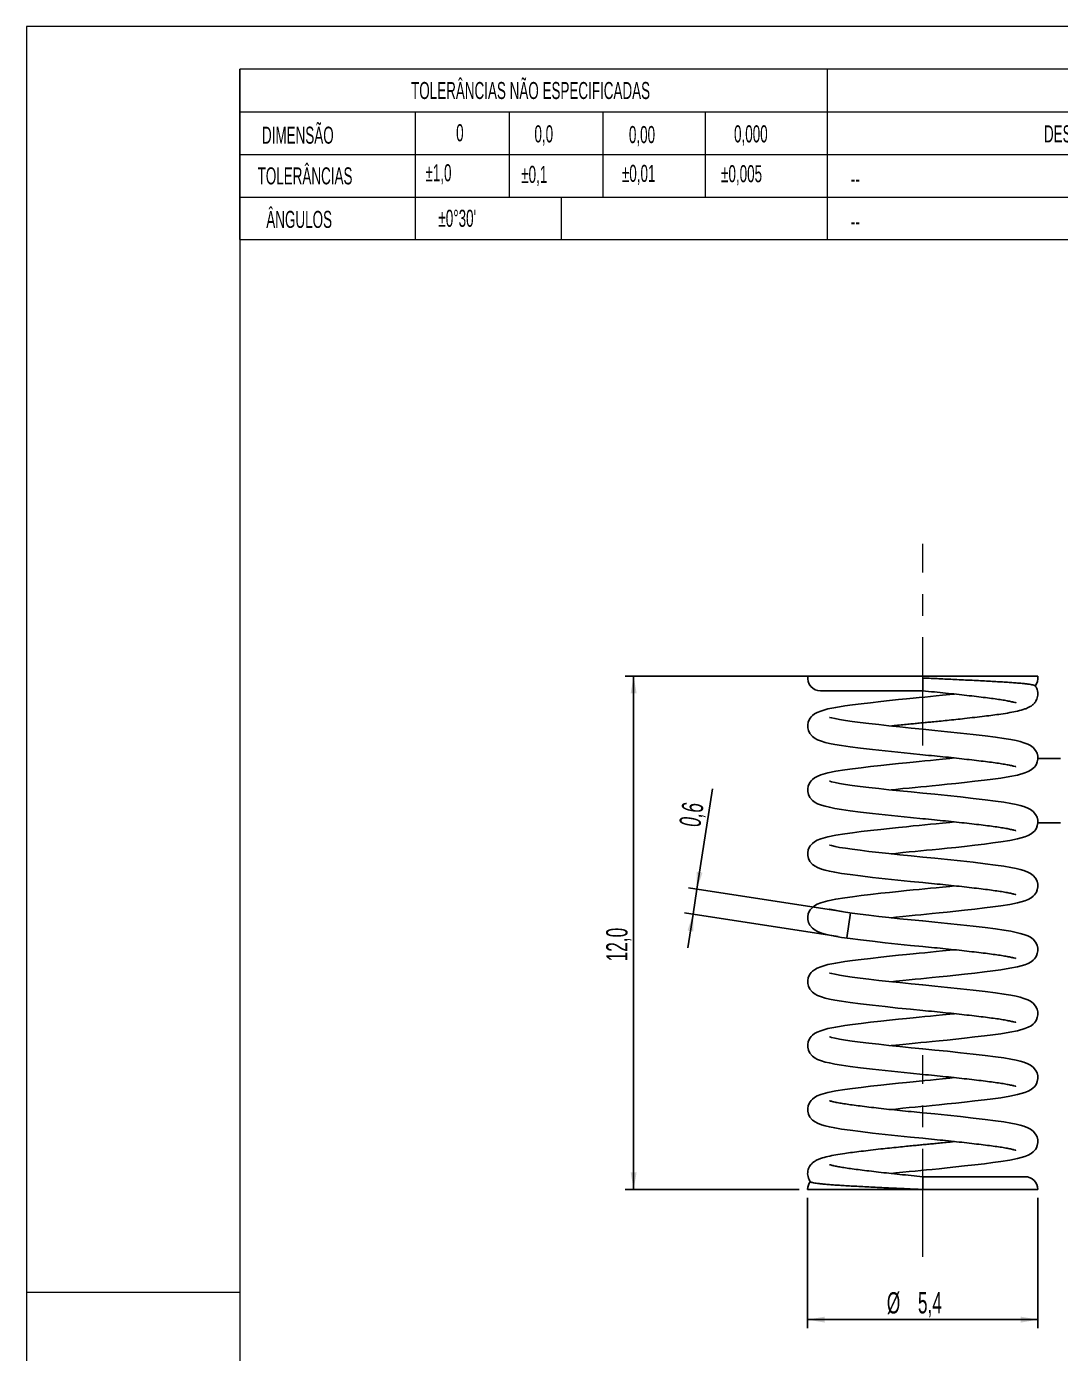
# Model space of a CAD drawing. Header units: millimetres. Extents: x 0 to 42, y 0.1 to 59.5.
# Drawn here: x 0 to 24.26, y 28.33 to 59.47 of the extents above; entities that cross this region are included whole.
import ezdxf

# ---------------------------------------------------------------- set-up
doc = ezdxf.new("R2010")
doc.units = ezdxf.units.MM
doc.header["$LTSCALE"] = 0.2
doc.linetypes.add('CENTERX2', pattern=[20.32, 12.7, -2.54, 2.54, -2.54])
doc.layers.add('COTAS', color=7, linetype='Continuous')
doc.styles.add('SLDTEXTSTYLE1', font='TXT', dxfattribs={"width": 0.589474})
doc.styles.add('SLDTEXTSTYLE5', font='TXT', dxfattribs={"width": 0.605})
doc.dimstyles.new('SLDDIMSTYLE1', dxfattribs={"dimtxt": 0.5, "dimasz": 0.4, "dimexe": 0, "dimexo": 0.0625, "dimgap": 0.125, "dimtad": 1, "dimdec": 1, "dimrnd": 1e-09, "dimdsep": 46, "dimtxsty": 'SLDTEXTSTYLE5', "dimsah": 1, "dimcen": 0.09, "dimadec": 0, "dimazin": 2, "dimtfac": 1, "dimtdec": 3, "dimtmove": 0, "dimatfit": 0, "dimfxl": 0, "dimfrac": 2, "dimtolj": 1, "dimtzin": 12, "dimarcsym": 0})
doc.dimstyles.new('SLDDIMSTYLE2', dxfattribs={"dimtxt": 0.5, "dimasz": 0.4, "dimexe": 0, "dimexo": 0.0625, "dimgap": 0.125, "dimtad": 1, "dimdec": 1, "dimrnd": 1e-09, "dimzin": 12, "dimdsep": 46, "dimtxsty": 'SLDTEXTSTYLE5', "dimsah": 1, "dimcen": 0.09, "dimadec": 0, "dimazin": 3, "dimtfac": 1, "dimtdec": 3, "dimtofl": 0, "dimtmove": 0, "dimatfit": 3, "dimfxl": 0, "dimfrac": 2, "dimtolj": 1, "dimtzin": 12, "dimarcsym": 0})

# ---------------------------------------------------------------- blocks, each defined once
blk = doc.blocks.new('Bloco2')
at = {"color": 7, "linetype": 'Continuous', "lineweight": 18}
for p, q in [((42.008, 59.412), (0.008, 59.412)), ((0.008, 59.412), (0.008, 0.012)), ((41.008, 58.412), (5.008, 58.412)), ((5.008, 58.412), (5.008, 1.012)), ((0.008, 29.712), (5.008, 29.712))]:
    blk.add_line(p, q, dxfattribs=at)
blk = doc.blocks.new('_D_1')
at = {"layer": 'COTAS'}
for p, q in [((15.728, 39.232), (16.091, 41.587)), ((19.133, 38.708), (15.531, 39.262)), ((15.728, 39.232), (15.638, 38.645)), ((19.043, 38.122), (15.44, 38.676)), ((15.638, 38.645), (15.516, 37.855))]:
    blk.add_line(p, q, dxfattribs=at)
for points in [[(15.728, 39.232), (15.858, 39.617), (15.72, 39.638)], [(15.638, 38.645), (15.508, 38.261), (15.646, 38.239)]]:
    blk.add_solid(points, dxfattribs=at)
at = {"layer": 'COTAS', "insert": (15.308, 40.741), "char_height": 0.5, "attachment_point": 1, "rotation": 81.2538, "style": 'SLDTEXTSTYLE5'}
blk.add_mtext('0,6', dxfattribs=at)
blk = doc.blocks.new('_D_2')
at = {"layer": 'COTAS'}
for p, q in [((18.722, 44.226), (14.043, 44.226)), ((14.243, 44.226), (14.243, 32.183)), ((18.125, 32.183), (14.043, 32.183))]:
    blk.add_line(p, q, dxfattribs=at)
for points in [[(14.243, 44.226), (14.173, 43.826), (14.313, 43.826)], [(14.243, 32.183), (14.313, 32.583), (14.173, 32.583)]]:
    blk.add_solid(points, dxfattribs=at)
at = {"layer": 'COTAS', "insert": (13.599, 37.536), "char_height": 0.5, "attachment_point": 1, "rotation": 90, "style": 'SLDTEXTSTYLE5'}
blk.add_mtext('12,0', dxfattribs=at)
blk = doc.blocks.new('_D_3')
at = {"layer": 'COTAS'}
for p, q in [((18.325, 31.983), (18.325, 28.929)), ((23.725, 31.983), (23.725, 28.929)), ((23.725, 29.129), (18.325, 29.129))]:
    blk.add_line(p, q, dxfattribs=at)
for points in [[(18.325, 29.129), (18.725, 29.059), (18.725, 29.199)], [(23.725, 29.129), (23.325, 29.199), (23.325, 29.059)]]:
    blk.add_solid(points, dxfattribs=at)
at = {"layer": 'COTAS', "char_height": 0.5, "attachment_point": 1, "style": 'SLDTEXTSTYLE5'}
for s, insert in [('%%c', (20.183, 29.773)), ('5,4', (20.912, 29.775))]:
    blk.add_mtext(s, dxfattribs=dict(at, insert=insert))

msp = doc.modelspace()

# ---------------------------------------------------------------- linework, layer by layer
at = {"color": 7, "linetype": 'Continuous', "lineweight": 18}
for p, q in [((41.002, 58.471), (5.002, 58.471)), ((5.002, 54.471), (5.002, 58.471)), ((18.79, 54.471), (18.79, 58.471)), ((5.002, 57.471), (18.79, 57.471)), ((9.128, 54.471), (9.128, 57.471)), ((11.328, 55.471), (11.328, 57.471)), ((13.528, 55.471), (13.528, 57.471)), ((15.928, 55.471), (15.928, 57.471)), ((18.79, 57.471), (41.002, 57.471)), ((5.002, 56.471), (18.79, 56.471)), ((18.79, 56.471), (41.002, 56.471)), ((5.002, 55.471), (18.79, 55.471)), ((12.541, 55.471), (12.541, 54.471)), ((18.79, 55.471), (41.002, 55.471)), ((5.002, 54.471), (18.79, 54.471)), ((18.79, 54.471), (41.002, 54.471))]:
    msp.add_line(p, q, dxfattribs=at)
at = {"color": 7, "linetype": 'Continuous', "lineweight": 25}
for p, q in [((18.328, 44.226), (21.025, 44.226)), ((21.025, 44.226), (23.722, 44.226)), ((21.025, 43.883), (21.025, 44.183)), ((18.625, 43.883), (21.025, 43.883)), ((23.425, 32.483), (21.025, 32.483)), ((21.025, 32.483), (21.025, 32.183)), ((18.325, 32.183), (21.025, 32.183)), ((21.025, 32.183), (23.725, 32.183))]:
    msp.add_line(p, q, dxfattribs=at)
at = {"color": 7, "linetype": 'Continuous', "lineweight": 25, "flags": 128}
for points in [[(21.768, 43.808), (21.659, 43.796), (21.488, 43.779), (21.341, 43.764), (21.206, 43.751), (21.071, 43.738), (20.938, 43.725), (20.801, 43.712), (20.641, 43.696), (20.454, 43.677), (20.247, 43.655), (20.044, 43.633), (19.803, 43.605), (19.58, 43.579), (19.377, 43.553), (19.196, 43.529), (18.983, 43.495), (18.802, 43.458), (18.631, 43.409), (18.551, 43.377), (18.484, 43.34), (18.435, 43.302), (18.406, 43.272), (18.383, 43.243), (18.36, 43.204), (18.338, 43.149), (18.326, 43.084), (18.327, 43.019), (18.344, 42.95), (18.377, 42.882), (18.437, 42.812), (18.499, 42.767), (18.558, 42.735), (18.65, 42.7), (18.738, 42.674), (18.835, 42.651), (18.961, 42.626), (19.121, 42.599), (19.319, 42.571), (19.562, 42.54), (19.844, 42.506), (20.14, 42.473), (20.441, 42.441), (20.738, 42.411), (21.025, 42.383), (21.025, 42.383)], [(20.281, 41.558), (20.391, 41.57), (20.561, 41.588), (20.709, 41.603), (20.844, 41.616), (20.978, 41.629), (21.112, 41.641), (21.248, 41.655), (21.409, 41.671), (21.595, 41.69), (21.802, 41.711), (22.005, 41.734), (22.246, 41.761), (22.47, 41.788), (22.672, 41.813), (22.853, 41.837), (23.066, 41.872), (23.247, 41.908), (23.419, 41.957), (23.498, 41.989), (23.565, 42.026), (23.615, 42.065), (23.644, 42.094), (23.667, 42.124), (23.69, 42.162), (23.711, 42.217), (23.724, 42.283), (23.722, 42.348), (23.706, 42.417), (23.672, 42.484), (23.612, 42.554), (23.551, 42.6), (23.491, 42.631), (23.4, 42.667), (23.311, 42.692), (23.214, 42.716), (23.088, 42.741), (22.928, 42.768), (22.73, 42.796), (22.487, 42.827), (22.206, 42.86), (21.91, 42.893), (21.609, 42.925), (21.312, 42.955), (21.025, 42.983), (21.025, 42.983), (20.752, 43.01), (20.487, 43.036), (20.233, 43.063), (19.991, 43.09), (19.763, 43.117), (19.555, 43.142), (19.37, 43.166), (19.211, 43.189), (19.076, 43.211), (18.967, 43.233), (18.887, 43.252), (18.843, 43.261), (18.839, 43.26)], [(21.768, 42.308), (21.659, 42.296), (21.488, 42.279), (21.341, 42.264), (21.206, 42.251), (21.071, 42.238), (20.938, 42.225), (20.801, 42.212), (20.641, 42.196), (20.454, 42.177), (20.247, 42.155), (20.044, 42.133), (19.803, 42.105), (19.58, 42.079), (19.377, 42.053), (19.196, 42.029), (18.983, 41.995), (18.802, 41.958), (18.631, 41.909), (18.551, 41.877), (18.484, 41.84), (18.435, 41.802), (18.406, 41.772), (18.383, 41.743), (18.36, 41.704), (18.338, 41.649), (18.326, 41.584), (18.327, 41.519), (18.344, 41.45), (18.377, 41.382), (18.437, 41.312), (18.499, 41.267), (18.558, 41.235), (18.65, 41.2), (18.738, 41.174), (18.835, 41.151), (18.961, 41.126), (19.121, 41.099), (19.319, 41.071), (19.562, 41.04), (19.844, 41.006), (20.14, 40.973), (20.441, 40.941), (20.738, 40.911), (21.025, 40.883), (21.025, 40.883)], [(20.281, 40.058), (20.391, 40.07), (20.561, 40.088), (20.709, 40.103), (20.844, 40.116), (20.978, 40.129), (21.112, 40.141), (21.248, 40.155), (21.409, 40.171), (21.595, 40.19), (21.802, 40.211), (22.005, 40.234), (22.246, 40.261), (22.47, 40.288), (22.672, 40.313), (22.853, 40.337), (23.066, 40.372), (23.247, 40.408), (23.419, 40.457), (23.498, 40.489), (23.565, 40.526), (23.615, 40.565), (23.644, 40.594), (23.667, 40.624), (23.69, 40.662), (23.711, 40.717), (23.724, 40.783), (23.722, 40.848), (23.706, 40.917), (23.672, 40.984), (23.612, 41.054), (23.551, 41.1), (23.491, 41.131), (23.4, 41.167), (23.311, 41.192), (23.214, 41.216), (23.088, 41.241), (22.928, 41.268), (22.73, 41.296), (22.487, 41.327), (22.206, 41.36), (21.91, 41.393), (21.609, 41.425), (21.312, 41.455), (21.025, 41.483), (21.025, 41.483), (20.752, 41.51), (20.487, 41.536), (20.233, 41.563), (19.991, 41.59), (19.763, 41.617), (19.555, 41.642), (19.37, 41.666), (19.211, 41.689), (19.076, 41.711), (18.967, 41.733), (18.887, 41.752), (18.843, 41.761), (18.839, 41.76)], [(21.768, 40.808), (21.659, 40.796), (21.488, 40.779), (21.341, 40.764), (21.206, 40.751), (21.071, 40.738), (20.938, 40.725), (20.801, 40.712), (20.641, 40.696), (20.454, 40.677), (20.247, 40.655), (20.044, 40.633), (19.803, 40.605), (19.58, 40.579), (19.377, 40.553), (19.196, 40.529), (18.983, 40.495), (18.802, 40.458), (18.631, 40.409), (18.551, 40.377), (18.484, 40.34), (18.435, 40.302), (18.406, 40.272), (18.383, 40.243), (18.36, 40.204), (18.338, 40.149), (18.326, 40.084), (18.327, 40.019), (18.344, 39.95), (18.377, 39.882), (18.437, 39.812), (18.499, 39.767), (18.558, 39.735), (18.65, 39.7), (18.738, 39.674), (18.835, 39.651), (18.961, 39.626), (19.121, 39.599), (19.319, 39.571), (19.562, 39.54), (19.844, 39.506), (20.14, 39.473), (20.441, 39.441), (20.738, 39.411), (21.025, 39.383), (21.025, 39.383)], [(20.281, 38.558), (20.391, 38.57), (20.561, 38.588), (20.709, 38.603), (20.844, 38.616), (20.978, 38.629), (21.112, 38.641), (21.248, 38.655), (21.409, 38.671), (21.595, 38.69), (21.802, 38.711), (22.005, 38.734), (22.246, 38.761), (22.47, 38.788), (22.672, 38.813), (22.853, 38.837), (23.066, 38.872), (23.247, 38.908), (23.419, 38.957), (23.498, 38.989), (23.565, 39.026), (23.615, 39.065), (23.644, 39.094), (23.667, 39.124), (23.69, 39.162), (23.711, 39.217), (23.724, 39.283), (23.722, 39.348), (23.706, 39.417), (23.672, 39.484), (23.612, 39.554), (23.551, 39.6), (23.491, 39.631), (23.4, 39.667), (23.311, 39.692), (23.214, 39.716), (23.088, 39.741), (22.928, 39.768), (22.73, 39.796), (22.487, 39.827), (22.206, 39.86), (21.91, 39.893), (21.609, 39.925), (21.312, 39.955), (21.025, 39.983), (21.025, 39.983), (20.752, 40.01), (20.487, 40.036), (20.233, 40.063), (19.991, 40.09), (19.763, 40.117), (19.555, 40.142), (19.37, 40.166), (19.211, 40.189), (19.076, 40.211), (18.967, 40.233), (18.887, 40.252), (18.843, 40.261), (18.839, 40.26)], [(21.768, 39.308), (21.659, 39.296), (21.488, 39.279), (21.341, 39.264), (21.206, 39.251), (21.071, 39.238), (20.938, 39.225), (20.801, 39.212), (20.641, 39.196), (20.454, 39.177), (20.247, 39.155), (20.044, 39.133), (19.803, 39.105), (19.58, 39.079), (19.377, 39.053), (19.196, 39.029), (18.983, 38.995), (18.802, 38.958), (18.631, 38.909), (18.551, 38.877), (18.484, 38.84), (18.435, 38.802), (18.406, 38.772), (18.383, 38.743), (18.36, 38.704), (18.338, 38.649), (18.326, 38.584), (18.327, 38.519), (18.344, 38.45), (18.377, 38.382), (18.437, 38.312), (18.499, 38.267), (18.558, 38.235), (18.65, 38.2), (18.738, 38.174), (18.835, 38.151), (18.961, 38.126), (19.121, 38.099), (19.319, 38.071), (19.562, 38.04), (19.844, 38.006), (20.14, 37.973), (20.441, 37.941), (20.738, 37.911), (21.025, 37.883), (21.025, 37.883)], [(20.281, 37.058), (20.391, 37.07), (20.561, 37.088), (20.709, 37.103), (20.844, 37.116), (20.978, 37.129), (21.112, 37.141), (21.248, 37.155), (21.409, 37.171), (21.595, 37.19), (21.802, 37.211), (22.005, 37.234), (22.246, 37.261), (22.47, 37.288), (22.672, 37.313), (22.853, 37.337), (23.066, 37.372), (23.247, 37.408), (23.419, 37.457), (23.498, 37.489), (23.565, 37.526), (23.615, 37.565), (23.644, 37.594), (23.667, 37.624), (23.69, 37.662), (23.711, 37.717), (23.724, 37.783), (23.722, 37.848), (23.706, 37.917), (23.672, 37.984), (23.612, 38.054), (23.551, 38.1), (23.491, 38.131), (23.4, 38.167), (23.311, 38.192), (23.214, 38.216), (23.088, 38.241), (22.928, 38.268), (22.73, 38.296), (22.487, 38.327), (22.206, 38.36), (21.91, 38.393), (21.609, 38.425), (21.312, 38.455), (21.025, 38.483), (21.025, 38.483), (20.752, 38.51), (20.487, 38.536), (20.233, 38.563), (19.991, 38.59), (19.763, 38.617), (19.555, 38.642), (19.37, 38.666), (19.211, 38.689), (19.076, 38.711), (18.967, 38.733), (18.887, 38.752), (18.843, 38.761), (18.839, 38.76)], [(21.768, 37.808), (21.659, 37.796), (21.488, 37.779), (21.341, 37.764), (21.206, 37.751), (21.071, 37.738), (20.938, 37.725), (20.801, 37.712), (20.641, 37.696), (20.454, 37.677), (20.247, 37.655), (20.044, 37.633), (19.803, 37.605), (19.58, 37.579), (19.377, 37.553), (19.196, 37.529), (18.983, 37.495), (18.802, 37.458), (18.631, 37.409), (18.551, 37.377), (18.484, 37.34), (18.435, 37.302), (18.406, 37.272), (18.383, 37.243), (18.36, 37.204), (18.338, 37.149), (18.326, 37.084), (18.327, 37.019), (18.344, 36.95), (18.377, 36.882), (18.437, 36.812), (18.499, 36.767), (18.558, 36.735), (18.65, 36.7), (18.738, 36.674), (18.835, 36.651), (18.961, 36.626), (19.121, 36.599), (19.319, 36.571), (19.562, 36.54), (19.844, 36.506), (20.14, 36.473), (20.441, 36.441), (20.738, 36.411), (21.025, 36.383), (21.025, 36.383)], [(20.281, 35.558), (20.391, 35.57), (20.561, 35.588), (20.709, 35.603), (20.844, 35.616), (20.978, 35.629), (21.112, 35.641), (21.248, 35.655), (21.409, 35.671), (21.595, 35.69), (21.802, 35.711), (22.005, 35.734), (22.246, 35.761), (22.47, 35.788), (22.672, 35.813), (22.853, 35.837), (23.066, 35.872), (23.247, 35.908), (23.419, 35.957), (23.498, 35.989), (23.565, 36.026), (23.615, 36.065), (23.644, 36.094), (23.667, 36.124), (23.69, 36.162), (23.711, 36.217), (23.724, 36.283), (23.722, 36.348), (23.706, 36.417), (23.672, 36.484), (23.612, 36.554), (23.551, 36.6), (23.491, 36.631), (23.4, 36.667), (23.311, 36.692), (23.214, 36.716), (23.088, 36.741), (22.928, 36.768), (22.73, 36.796), (22.487, 36.827), (22.206, 36.86), (21.91, 36.893), (21.609, 36.925), (21.312, 36.955), (21.025, 36.983), (21.025, 36.983), (20.752, 37.01), (20.487, 37.036), (20.233, 37.063), (19.991, 37.09), (19.763, 37.117), (19.555, 37.142), (19.37, 37.166), (19.211, 37.189), (19.076, 37.211), (18.967, 37.233), (18.887, 37.252), (18.843, 37.261), (18.839, 37.26)], [(21.768, 36.308), (21.659, 36.296), (21.488, 36.279), (21.341, 36.264), (21.206, 36.251), (21.071, 36.238), (20.938, 36.225), (20.801, 36.212), (20.641, 36.196), (20.454, 36.177), (20.247, 36.155), (20.044, 36.133), (19.803, 36.105), (19.58, 36.079), (19.377, 36.053), (19.196, 36.029), (18.983, 35.995), (18.802, 35.958), (18.631, 35.909), (18.551, 35.877), (18.484, 35.84), (18.435, 35.802), (18.406, 35.772), (18.383, 35.743), (18.36, 35.704), (18.338, 35.649), (18.326, 35.584), (18.327, 35.519), (18.344, 35.45), (18.377, 35.382), (18.437, 35.312), (18.499, 35.267), (18.558, 35.235), (18.65, 35.2), (18.738, 35.174), (18.835, 35.151), (18.961, 35.126), (19.121, 35.099), (19.319, 35.071), (19.562, 35.04), (19.844, 35.006), (20.14, 34.973), (20.441, 34.941), (20.738, 34.911), (21.025, 34.883), (21.025, 34.883)], [(20.281, 34.058), (20.391, 34.07), (20.561, 34.088), (20.709, 34.103), (20.844, 34.116), (20.978, 34.129), (21.112, 34.141), (21.248, 34.155), (21.409, 34.171), (21.595, 34.19), (21.802, 34.211), (22.005, 34.234), (22.246, 34.261), (22.47, 34.288), (22.672, 34.313), (22.853, 34.337), (23.066, 34.372), (23.247, 34.408), (23.419, 34.457), (23.498, 34.489), (23.565, 34.526), (23.615, 34.565), (23.644, 34.594), (23.667, 34.624), (23.69, 34.662), (23.711, 34.717), (23.724, 34.783), (23.722, 34.848), (23.706, 34.917), (23.672, 34.984), (23.612, 35.054), (23.551, 35.1), (23.491, 35.131), (23.4, 35.167), (23.311, 35.192), (23.214, 35.216), (23.088, 35.241), (22.928, 35.268), (22.73, 35.296), (22.487, 35.327), (22.206, 35.36), (21.91, 35.393), (21.609, 35.425), (21.312, 35.455), (21.025, 35.483), (21.025, 35.483), (20.752, 35.51), (20.487, 35.536), (20.233, 35.563), (19.991, 35.59), (19.763, 35.617), (19.555, 35.642), (19.37, 35.666), (19.211, 35.689), (19.076, 35.711), (18.967, 35.733), (18.887, 35.752), (18.843, 35.761), (18.839, 35.76)], [(21.768, 34.808), (21.659, 34.796), (21.488, 34.779), (21.341, 34.764), (21.206, 34.751), (21.071, 34.738), (20.938, 34.725), (20.801, 34.712), (20.641, 34.696), (20.454, 34.677), (20.247, 34.655), (20.044, 34.633), (19.803, 34.605), (19.58, 34.579), (19.377, 34.553), (19.196, 34.529), (18.983, 34.495), (18.802, 34.458), (18.631, 34.409), (18.551, 34.377), (18.484, 34.34), (18.435, 34.302), (18.406, 34.272), (18.383, 34.243), (18.36, 34.204), (18.338, 34.149), (18.326, 34.084), (18.327, 34.019), (18.344, 33.95), (18.377, 33.882), (18.437, 33.812), (18.499, 33.767), (18.558, 33.735), (18.65, 33.7), (18.738, 33.674), (18.835, 33.651), (18.961, 33.626), (19.121, 33.599), (19.319, 33.571), (19.562, 33.54), (19.844, 33.506), (20.14, 33.473), (20.441, 33.441), (20.738, 33.411), (21.025, 33.383), (21.025, 33.383)], [(20.281, 32.558), (20.391, 32.57), (20.561, 32.588), (20.709, 32.603), (20.844, 32.616), (20.978, 32.629), (21.112, 32.641), (21.248, 32.655), (21.409, 32.671), (21.595, 32.69), (21.802, 32.711), (22.005, 32.734), (22.246, 32.761), (22.47, 32.788), (22.672, 32.813), (22.853, 32.837), (23.066, 32.872), (23.247, 32.908), (23.419, 32.957), (23.498, 32.989), (23.565, 33.026), (23.615, 33.065), (23.644, 33.094), (23.667, 33.124), (23.69, 33.162), (23.711, 33.217), (23.724, 33.283), (23.722, 33.348), (23.706, 33.417), (23.672, 33.484), (23.612, 33.554), (23.551, 33.6), (23.491, 33.631), (23.4, 33.667), (23.311, 33.692), (23.214, 33.716), (23.088, 33.741), (22.928, 33.768), (22.73, 33.796), (22.487, 33.827), (22.206, 33.86), (21.91, 33.893), (21.609, 33.925), (21.312, 33.955), (21.025, 33.983), (21.025, 33.983)]]:
    msp.add_lwpolyline(points, dxfattribs=at)
at = {"color": 7, "linetype": 'Continuous', "lineweight": 25}
for centre, start, end in [((18.625, 44.183), 171.7934, 270), ((23.425, 44.183), 321.2087, 8.2066), ((23.425, 32.183), 360, 90), ((18.625, 32.183), 141.211, 180)]:
    msp.add_arc(centre, 0.3, start, end, dxfattribs=at)
for points, knots in [([(20.281, 43.058), (20.318, 43.062), (20.409, 43.072), (20.552, 43.087), (20.704, 43.102), (20.843, 43.116), (20.978, 43.129), (21.113, 43.142), (21.257, 43.155), (21.418, 43.171), (21.604, 43.19), (21.804, 43.211), (22.023, 43.235), (22.248, 43.261), (22.471, 43.287), (22.673, 43.313), (22.876, 43.34), (23.072, 43.371), (23.254, 43.408), (23.397, 43.447), (23.498, 43.488), (23.561, 43.522), (23.608, 43.557), (23.641, 43.59), (23.666, 43.622), (23.692, 43.664), (23.714, 43.719), (23.726, 43.785), (23.724, 43.851), (23.707, 43.919), (23.682, 43.975), (23.66, 43.998), (23.654, 44.005)], [0, 0, 0, 0, 0.022881, 0.057642, 0.087298, 0.114122, 0.14074, 0.167056, 0.193998, 0.225877, 0.26341, 0.305787, 0.34862, 0.401682, 0.453925, 0.505, 0.554657, 0.620546, 0.686443, 0.756836, 0.794246, 0.82952, 0.857685, 0.874161, 0.886774, 0.899301, 0.914468, 0.931433, 0.949186, 0.969283, 0.99113, 1, 1, 1, 1]), ([(21.025, 44.183), (21.029, 44.183), (21.156, 44.178), (21.409, 44.167), (21.725, 44.152), (21.982, 44.14), (22.185, 44.13), (22.382, 44.12), (22.568, 44.11), (22.741, 44.1), (22.902, 44.091), (23.051, 44.082), (23.185, 44.072), (23.303, 44.062), (23.406, 44.052), (23.493, 44.042), (23.561, 44.032), (23.611, 44.023), (23.644, 44.014), (23.652, 44.008), (23.655, 44.006)], [0, 0, 0, 0, 0.003067, 0.09593, 0.190656, 0.245679, 0.300703, 0.357307, 0.413912, 0.468239, 0.522567, 0.578425, 0.634282, 0.688262, 0.742242, 0.797767, 0.853293, 0.904955, 0.956618, 1, 1, 1, 1]), ([(21.025, 43.883), (21.116, 43.874), (21.297, 43.857), (21.562, 43.83), (21.818, 43.803), (22.06, 43.776), (22.288, 43.75), (22.496, 43.724), (22.681, 43.7), (22.841, 43.678), (22.976, 43.655), (23.092, 43.632), (23.172, 43.613), (23.206, 43.604), (23.21, 43.605), (23.211, 43.606)], [0, 0, 0, 0, 0.0855772, 0.1701766, 0.2534305, 0.3363221, 0.4185906, 0.4997255, 0.5786612, 0.6547376, 0.7292991, 0.8022039, 0.8803203, 0.9656543, 1, 1, 1, 1]), ([(21.025, 42.383), (21.116, 42.374), (21.297, 42.357), (21.562, 42.33), (21.818, 42.303), (22.06, 42.276), (22.288, 42.25), (22.496, 42.224), (22.681, 42.2), (22.841, 42.178), (22.976, 42.155), (23.092, 42.132), (23.172, 42.113), (23.206, 42.104), (23.21, 42.105), (23.211, 42.106)], [0, 0, 0, 0, 0.0855772, 0.1701766, 0.2534306, 0.3363221, 0.4185906, 0.4997255, 0.5786612, 0.6547375, 0.7292992, 0.8022039, 0.8803203, 0.9656543, 1, 1, 1, 1]), ([(21.025, 40.883), (21.116, 40.874), (21.297, 40.857), (21.562, 40.83), (21.818, 40.803), (22.06, 40.776), (22.288, 40.75), (22.496, 40.724), (22.681, 40.7), (22.841, 40.678), (22.976, 40.655), (23.092, 40.632), (23.172, 40.613), (23.206, 40.604), (23.21, 40.605), (23.211, 40.606)], [0, 0, 0, 0, 0.0855772, 0.1701766, 0.2534305, 0.3363221, 0.4185906, 0.4997255, 0.5786612, 0.6547376, 0.7292992, 0.8022039, 0.8803203, 0.9656543, 1, 1, 1, 1]), ([(21.025, 39.383), (21.116, 39.374), (21.297, 39.357), (21.562, 39.33), (21.818, 39.303), (22.06, 39.276), (22.288, 39.25), (22.496, 39.224), (22.681, 39.2), (22.841, 39.178), (22.976, 39.155), (23.092, 39.132), (23.172, 39.113), (23.206, 39.104), (23.21, 39.105), (23.211, 39.106)], [0, 0, 0, 0, 0.0855772, 0.1701766, 0.2534305, 0.3363221, 0.4185906, 0.4997255, 0.5786612, 0.6547376, 0.7292992, 0.8022039, 0.8803203, 0.9656543, 1, 1, 1, 1]), ([(21.025, 37.883), (21.116, 37.874), (21.297, 37.857), (21.562, 37.83), (21.818, 37.803), (22.06, 37.776), (22.288, 37.75), (22.496, 37.724), (22.681, 37.7), (22.841, 37.678), (22.976, 37.655), (23.092, 37.632), (23.172, 37.613), (23.206, 37.604), (23.21, 37.605), (23.211, 37.606)], [0, 0, 0, 0, 0.085577, 0.170177, 0.253431, 0.336322, 0.418591, 0.499726, 0.578661, 0.654738, 0.729299, 0.802204, 0.88032, 0.965654, 1, 1, 1, 1]), ([(21.025, 36.383), (21.116, 36.374), (21.297, 36.357), (21.562, 36.33), (21.818, 36.303), (22.06, 36.276), (22.288, 36.25), (22.496, 36.224), (22.681, 36.2), (22.841, 36.178), (22.976, 36.155), (23.092, 36.132), (23.172, 36.113), (23.206, 36.104), (23.21, 36.105), (23.211, 36.106)], [0, 0, 0, 0, 0.085577, 0.170177, 0.253431, 0.336322, 0.418591, 0.499726, 0.578661, 0.654738, 0.729299, 0.802204, 0.88032, 0.965654, 1, 1, 1, 1]), ([(21.025, 34.883), (21.116, 34.874), (21.297, 34.857), (21.562, 34.83), (21.818, 34.803), (22.06, 34.776), (22.288, 34.75), (22.496, 34.724), (22.681, 34.7), (22.841, 34.678), (22.976, 34.655), (23.092, 34.632), (23.172, 34.613), (23.206, 34.604), (23.21, 34.605), (23.211, 34.606)], [0, 0, 0, 0, 0.085577, 0.170177, 0.253431, 0.336322, 0.418591, 0.499726, 0.578661, 0.654738, 0.729299, 0.802204, 0.88032, 0.965654, 1, 1, 1, 1]), ([(21.025, 33.983), (20.934, 33.992), (20.753, 34.009), (20.487, 34.036), (20.232, 34.063), (19.989, 34.09), (19.762, 34.117), (19.554, 34.142), (19.368, 34.166), (19.208, 34.189), (19.074, 34.211), (18.958, 34.234), (18.878, 34.254), (18.844, 34.263), (18.84, 34.261), (18.839, 34.26)], [0, 0, 0, 0, 0.085577, 0.170177, 0.253431, 0.336322, 0.418591, 0.499726, 0.578661, 0.654738, 0.729299, 0.802204, 0.88032, 0.965654, 1, 1, 1, 1]), ([(21.025, 33.383), (21.116, 33.374), (21.297, 33.357), (21.562, 33.33), (21.818, 33.303), (22.06, 33.276), (22.288, 33.25), (22.496, 33.224), (22.681, 33.2), (22.841, 33.178), (22.976, 33.155), (23.092, 33.132), (23.172, 33.113), (23.206, 33.104), (23.21, 33.105), (23.211, 33.106)], [0, 0, 0, 0, 0.085577, 0.170177, 0.253431, 0.336322, 0.418591, 0.499726, 0.578661, 0.654738, 0.729299, 0.802204, 0.88032, 0.965654, 1, 1, 1, 1]), ([(21.768, 33.308), (21.732, 33.304), (21.641, 33.294), (21.497, 33.28), (21.346, 33.264), (21.206, 33.251), (21.072, 33.238), (20.937, 33.225), (20.793, 33.211), (20.631, 33.195), (20.446, 33.176), (20.246, 33.155), (20.027, 33.131), (19.802, 33.106), (19.579, 33.079), (19.376, 33.054), (19.174, 33.027), (18.977, 32.995), (18.796, 32.959), (18.652, 32.92), (18.551, 32.879), (18.488, 32.844), (18.441, 32.809), (18.408, 32.776), (18.383, 32.745), (18.357, 32.702), (18.335, 32.648), (18.323, 32.582), (18.325, 32.516), (18.342, 32.447), (18.368, 32.391), (18.389, 32.368), (18.395, 32.362)], [0, 0, 0, 0, 0.022881, 0.057641, 0.087296, 0.114119, 0.140737, 0.167053, 0.193994, 0.225872, 0.263405, 0.305781, 0.348614, 0.401674, 0.453916, 0.50499, 0.554647, 0.620534, 0.68643, 0.756822, 0.794231, 0.829504, 0.857669, 0.874145, 0.886757, 0.899284, 0.914451, 0.931416, 0.949168, 0.969265, 0.991112, 1, 1, 1, 1]), ([(21.025, 32.483), (20.934, 32.492), (20.753, 32.509), (20.487, 32.536), (20.232, 32.563), (19.989, 32.59), (19.762, 32.617), (19.554, 32.642), (19.368, 32.666), (19.208, 32.689), (19.074, 32.711), (18.958, 32.734), (18.878, 32.754), (18.844, 32.763), (18.84, 32.761), (18.839, 32.76)], [0, 0, 0, 0, 0.085577, 0.170177, 0.253431, 0.336322, 0.418591, 0.499726, 0.578661, 0.654738, 0.729299, 0.802204, 0.88032, 0.965654, 1, 1, 1, 1]), ([(18.394, 32.361), (18.398, 32.358), (18.405, 32.353), (18.437, 32.344), (18.487, 32.334), (18.555, 32.324), (18.64, 32.315), (18.743, 32.305), (18.862, 32.295), (18.995, 32.285), (19.142, 32.276), (19.304, 32.266), (19.478, 32.257), (19.662, 32.247), (19.856, 32.237), (20.061, 32.227), (20.32, 32.214), (20.638, 32.2), (20.891, 32.189), (21.021, 32.183), (21.025, 32.183)], [0, 0, 0, 0, 0.040628, 0.093483, 0.146691, 0.200485, 0.254649, 0.309977, 0.365705, 0.419844, 0.474354, 0.53002, 0.58608, 0.640916, 0.696129, 0.75253, 0.809341, 0.902204, 0.996933, 1, 1, 1, 1])]:
    msp.add_open_spline(points, degree=3, knots=knots, dxfattribs=at)
at = {"layer": 'COTAS', "linetype": 'CENTERX2', "lineweight": 18}
for p, q in [((21.025, 42.599), (21.025, 47.332)), ((21.025, 30.599), (21.025, 35.332))]:
    msp.add_line(p, q, dxfattribs=at)
at = {"layer": 'COTAS'}
for p, q in [((23.71, 42.294), (24.255, 42.294)), ((23.71, 40.79), (24.255, 40.79)), ((19.331, 38.678), (19.241, 38.091))]:
    msp.add_line(p, q, dxfattribs=at)

# ---------------------------------------------------------------- block references
msp.add_blockref('Bloco2', (-0.006, 0.059), dxfattribs=at)

# ---------------------------------------------------------------- texts
at = {"color": 7, "linetype": 'Continuous', "lineweight": 0, "char_height": 0.4, "style": 'SLDTEXTSTYLE1'}
for s, insert, attachment_point in [('TOLERÂNCIAS NÃO ESPECIFICADAS', (11.825, 58.17), 2), ('DIMENSÃO', (5.525, 57.122), 1), ('0', (10.079, 57.179), 1), ('0,0', (11.916, 57.153), 1), ('0,00', (14.132, 57.136), 1), ('0,000', (16.598, 57.153), 1), ('DESCRIÇÃO DA ALTERAÇÃO', (23.869, 57.153), 1), ('TOLERÂNCIAS', (5.422, 56.167), 1), ('±1,0', (9.359, 56.24), 1), ('±0,1', (11.606, 56.201), 1), ('±0,01', (13.968, 56.225), 1), ('±0,005', (16.294, 56.218), 1), ('--', (19.338, 56.098), 1), ('ÂNGULOS', (5.626, 55.146), 1), ("±0°30'", (9.663, 55.172), 1), ('--', (19.338, 55.098), 1)]:
    msp.add_mtext(s, dxfattribs=dict(at, insert=insert, attachment_point=attachment_point))

# ---------------------------------------------------------------- dimensions: what is measured, and where the dimension line sits
at = {"layer": 'COTAS'}
for base, p1, p2, angle, dimstyle, picture, middle in [((14.243, 32.183), (18.922, 44.226), (18.325, 32.183), 90, 'SLDDIMSTYLE2', '_D_2', (14.243, 38.205)), ((15.638, 38.645), (19.331, 38.678), (19.241, 38.091), 81.2538, 'SLDDIMSTYLE1', '_D_1', (16.018, 41.115))]:
    dim = msp.add_linear_dim(base=base, p1=p1, p2=p2, angle=angle, dimstyle=dimstyle, dxfattribs=at)
    dim.commit()
    dim.dimension.update_dxf_attribs({"geometry": picture, "text_midpoint": middle, "dimtype": 160})
dim = msp.add_linear_dim(base=(18.325, 29.129), p1=(23.725, 32.183), p2=(18.325, 32.183), text='%%c<>', dimstyle='SLDDIMSTYLE2', dxfattribs=at)
dim.commit()
dim.dimension.update_dxf_attribs({"geometry": '_D_3', "text_midpoint": (21.025, 29.129), "dimtype": 160})

doc.saveas('drawing.dxf')
